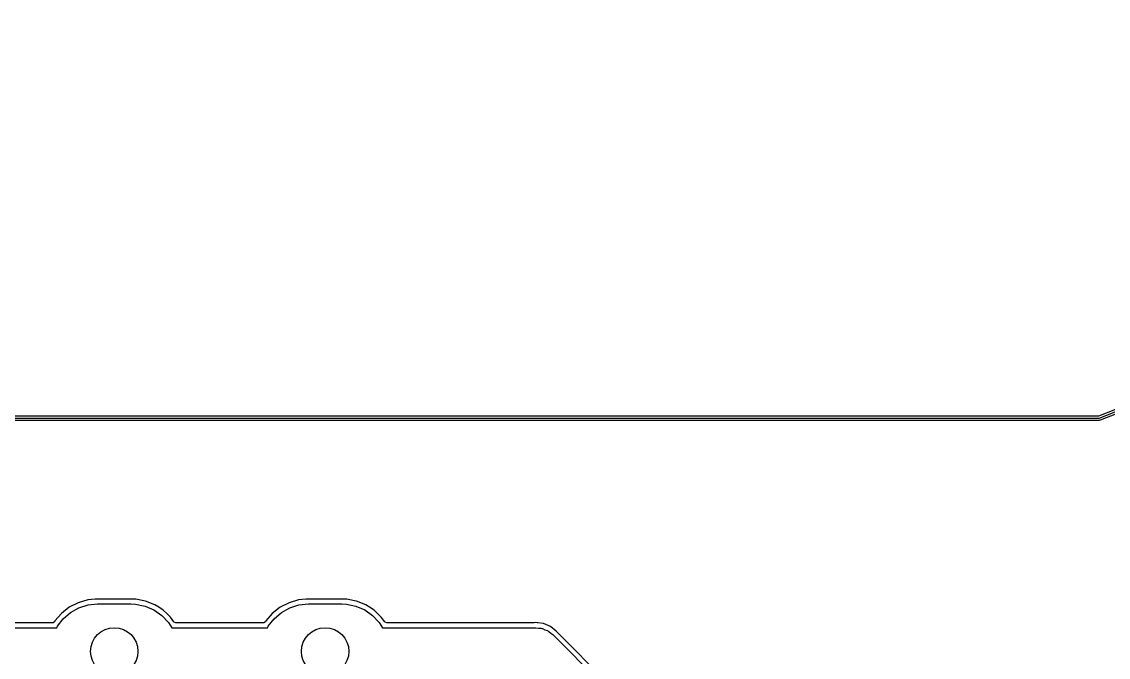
# Model space of a CAD drawing. Extents: x 103 to 225, y -154 to -79.
# Drawn here: x 177.1 to 200, y -92.09 to -78.69 of the extents above; entities that cross this region are included whole.
import ezdxf

# ---------------------------------------------------------------- set-up
doc = ezdxf.new("R2010")
doc.units = 0
doc.layers.add('BLACK', color=7, linetype='CONTINUOUS')

msp = doc.modelspace()

# ---------------------------------------------------------------- linework, layer by layer
at = {"layer": 'BLACK', "linetype": 'CONTINUOUS'}
for p, q in [((199.805, -87), (220.797, -78.6935)), ((220.825, -78.79), (199.833, -87.0965)), ((199.815, -87.0505), (210.825, -82.6937)), ((128.325, -87), (199.805, -87)), ((128.315, -87.0505), (199.815, -87.0505)), ((199.815, -87.1), (128.315, -87.1)), ((199.815, -87.0505), (199.815, -87.0505)), ((199.815, -87.0505), (199.815, -87.0505)), ((199.815, -87.0505), (199.815, -87.0505)), ((199.815, -87.0505), (199.815, -87.0505)), ((199.824, -87.0963), (199.815, -87.1)), ((199.833, -87.0965), (199.824, -87.0963)), ((178.491, -90.8825), (178.289, -90.9417)), ((178.648, -90.8675), (178.491, -90.8825)), ((179.505, -90.8675), (178.648, -90.8675)), ((178.648, -90.8675), (178.648, -90.8675)), ((178.648, -90.8675), (178.648, -90.8675)), ((179.67, -90.8993), (179.505, -90.8675)), ((179.711, -90.9073), (179.67, -90.8993)), ((179.907, -90.9854), (179.711, -90.9073)), ((179.711, -90.9073), (179.711, -90.9073)), ((182.936, -90.8825), (182.734, -90.9417)), ((183.093, -90.8675), (182.936, -90.8825)), ((183.95, -90.8675), (183.093, -90.8675)), ((183.093, -90.8675), (183.093, -90.8675)), ((183.093, -90.8675), (183.093, -90.8675)), ((184.115, -90.8993), (183.95, -90.8675)), ((184.156, -90.9073), (184.115, -90.8993)), ((184.352, -90.9854), (184.156, -90.9073)), ((184.156, -90.9073), (184.156, -90.9073)), ((178.102, -91.038), (177.937, -91.1679)), ((177.975, -91.279), (178.129, -91.1472)), ((178.289, -90.9417), (178.102, -91.038)), ((178.129, -91.1472), (178.306, -91.049)), ((178.306, -91.049), (178.499, -90.9885)), ((178.499, -90.9885), (178.7, -90.968)), ((178.7, -90.968), (179.4, -90.968)), ((179.4, -90.968), (179.501, -90.9731)), ((179.501, -90.9731), (179.699, -91.0139)), ((179.699, -91.0139), (179.885, -91.0937)), ((179.885, -91.0937), (180.051, -91.2092)), ((179.988, -91.038), (179.907, -90.9854)), ((179.907, -90.9854), (179.907, -90.9854)), ((179.907, -90.9854), (179.907, -90.9854)), ((180.083, -91.099), (179.988, -91.038)), ((180.156, -91.1678), (180.083, -91.099)), ((182.547, -91.038), (182.382, -91.1679)), ((182.42, -91.279), (182.574, -91.1472)), ((182.734, -90.9417), (182.547, -91.038)), ((182.574, -91.1472), (182.751, -91.049)), ((182.751, -91.049), (182.944, -90.9885)), ((182.944, -90.9885), (183.145, -90.968)), ((183.145, -90.968), (183.845, -90.968)), ((183.845, -90.968), (183.946, -90.9731)), ((183.946, -90.9731), (184.144, -91.0139)), ((184.144, -91.0139), (184.33, -91.0937)), ((184.33, -91.0937), (184.496, -91.2092)), ((184.433, -91.038), (184.352, -90.9854)), ((184.352, -90.9854), (184.352, -90.9854)), ((184.352, -90.9854), (184.352, -90.9854)), ((184.528, -91.099), (184.433, -91.038)), ((184.601, -91.1678), (184.528, -91.099)), ((177.748, -91.3675), (165.756, -91.3675)), ((177.76, -91.3658), (177.748, -91.3675)), ((177.79, -91.343), (177.76, -91.3658)), ((177.799, -91.3267), (177.79, -91.343)), ((177.937, -91.1679), (177.799, -91.3267)), ((177.851, -91.439), (177.975, -91.279)), ((180.051, -91.2092), (180.191, -91.3559)), ((180.235, -91.244), (180.156, -91.1678)), ((180.191, -91.3559), (180.261, -91.468)), ((180.309, -91.3469), (180.235, -91.244)), ((180.314, -91.3531), (180.309, -91.3469)), ((180.349, -91.3675), (180.314, -91.3531)), ((182.193, -91.3675), (180.349, -91.3675)), ((182.205, -91.3658), (182.193, -91.3675)), ((182.235, -91.343), (182.205, -91.3658)), ((182.244, -91.3267), (182.235, -91.343)), ((182.382, -91.1679), (182.244, -91.3267)), ((182.296, -91.439), (182.42, -91.279)), ((184.496, -91.2092), (184.636, -91.3559)), ((184.68, -91.244), (184.601, -91.1678)), ((184.636, -91.3559), (184.706, -91.468)), ((184.754, -91.3469), (184.68, -91.244)), ((184.759, -91.3531), (184.754, -91.3469)), ((184.794, -91.3675), (184.759, -91.3531)), ((187.899, -91.3675), (184.794, -91.3675)), ((187.902, -91.3673), (187.899, -91.3675)), ((187.94, -91.3623), (187.902, -91.3673)), ((187.967, -91.3658), (187.94, -91.3623)), ((187.94, -91.3623), (187.94, -91.3623)), ((187.979, -91.3675), (187.967, -91.3658)), ((188.097, -91.383), (187.979, -91.3675)), ((188.243, -91.4435), (188.097, -91.383)), ((161.905, -91.468), (177.837, -91.468)), ((177.837, -91.468), (177.851, -91.439)), ((180.261, -91.468), (182.282, -91.468)), ((182.282, -91.468), (182.296, -91.439)), ((184.706, -91.468), (187.94, -91.468)), ((187.94, -91.468), (187.993, -91.4756)), ((187.993, -91.4756), (188.046, -91.4794)), ((188.046, -91.4794), (188.063, -91.4857)), ((188.063, -91.4857), (188.081, -91.4883)), ((188.081, -91.4883), (188.13, -91.5105)), ((188.13, -91.5105), (188.18, -91.5292)), ((188.18, -91.5292), (188.194, -91.5399)), ((188.194, -91.5399), (188.21, -91.5474)), ((188.21, -91.5474), (188.251, -91.5824)), ((188.368, -91.5397), (188.243, -91.4435)), ((188.243, -91.4435), (188.243, -91.4435)), ((188.251, -91.5824), (188.294, -91.6144)), ((188.294, -91.6144), (189.564, -92.8844)), ((188.391, -91.5699), (188.368, -91.5397)), ((188.394, -91.5723), (188.391, -91.5699)), ((189.606, -92.7844), (188.394, -91.5723))]:
    msp.add_line(p, q, dxfattribs=at)
at = {"layer": 'BLACK'}
for centre in [(179.05, -91.968), (183.495, -91.968)]:
    msp.add_circle(centre, 0.5, dxfattribs=at)

doc.saveas('drawing.dxf')
